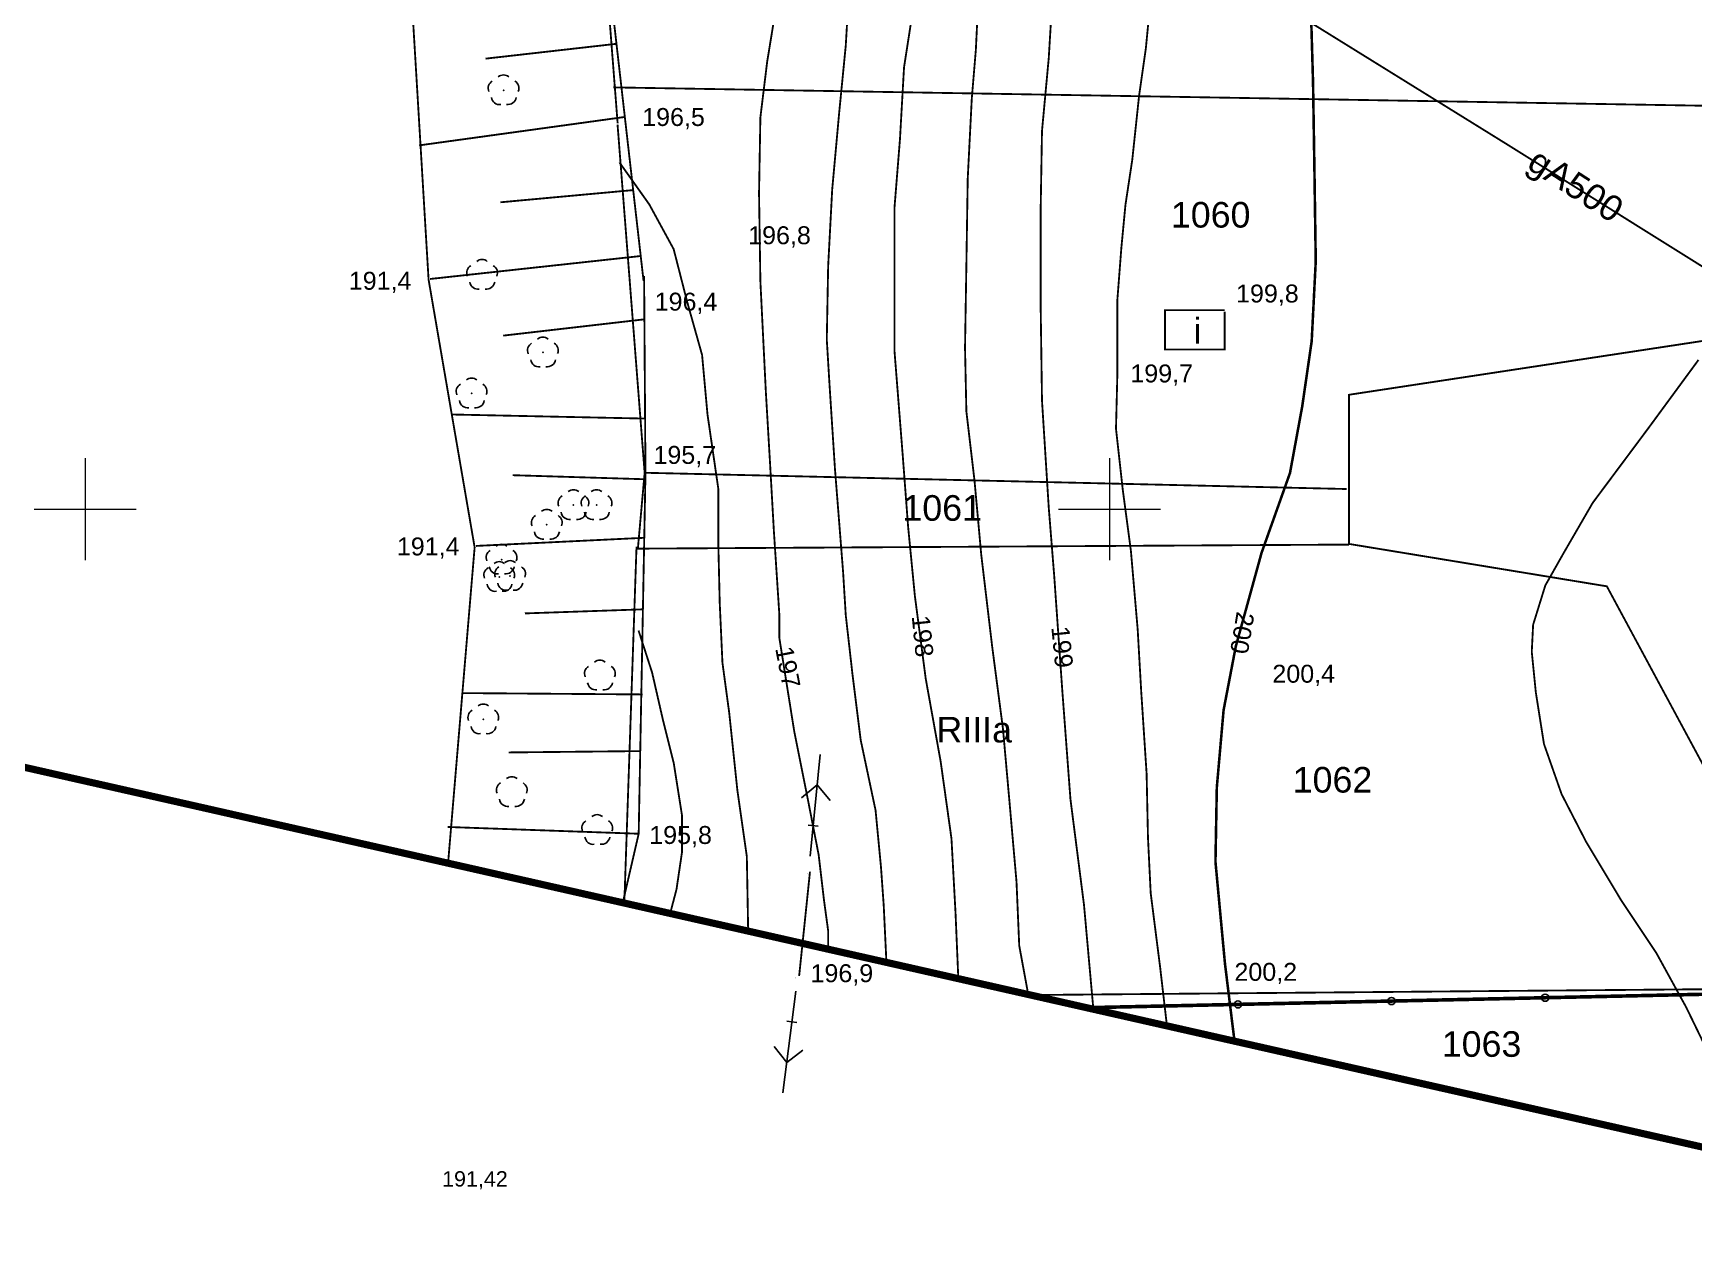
# Model space of a CAD drawing. Extents: x 7572697 to 7573818, y 5546684 to 5547005.
# Drawn here: x 7572997.5 to 7573078.5, y 5546814.8 to 5546873.2 of the extents above; entities that cross this region are included whole.
import ezdxf
from ezdxf.enums import TextEntityAlignment as Align

# ---------------------------------------------------------------- set-up
doc = ezdxf.new("R2010")
doc.units = 0
doc.header["$MEASUREMENT"] = 0
for name, pattern in [('1', [2, 1, -1]), ('2', [1, 0.5, -0.5]), ('901', [0])]:
    doc.linetypes.add(name, pattern=pattern)
doc.styles.add('STYL_ARIAL', font='Arial', dxfattribs={"oblique": 0.1})

# ---------------------------------------------------------------- blocks, each defined once
blk = doc.blocks.new('517')
at = {"color": 0}
for p, q in [((0.75, 0), (5.75, 0)), ((2.25, -0.25), (2.25, 0.25)), ((4.25, 0), (3.55, 0.7)), ((3.55, -0.7), (4.25, 0))]:
    blk.add_line(p, q, dxfattribs=at)
blk = doc.blocks.new('926')
at = {"color": 0}
for centre, radius, start, end in [((-0.35, 0.1), 0.4, 119.84816, 203.51949), ((0, 0.35), 0.4, 50.114, 129.886), ((0.35, 0.1), 0.4, 336.88451, 60.15184), ((-0.2, -0.3), 0.4, 187.477, 278.47884), ((0.2, -0.275), 0.425, 262.64593, 349.62892)]:
    blk.add_arc(centre, radius, start, end, dxfattribs=at)
blk = doc.blocks.new('922')
at = {"color": 0}
for centre, radius, start, end in [((-0.35, 0.1), 0.4, 119.84816, 203.51949), ((0, 0.35), 0.4, 50.114, 129.886), ((0.35, 0.1), 0.4, 336.88451, 60.15184), ((-0.2, -0.3), 0.4, 187.477, 278.47884), ((0.2, -0.275), 0.425, 262.64593, 349.62892)]:
    blk.add_arc(centre, radius, start, end, dxfattribs=at)
blk.add_point((0, 0), dxfattribs=at)

msp = doc.modelspace()

# ---------------------------------------------------------------- linework, layer by layer
at = {"color": 0, "const_width": 0.09}
for points in [[(7573002.4747, 5546952.2939), (7573002.2053, 5546949.1394), (7573002.7807, 5546940.5812), (7573004.8292, 5546932.6528), (7573006.7688, 5546927.0641), (7573009.2878, 5546916.4373), (7573013.5643, 5546891.4743), (7573015.7694, 5546877.7332), (7573016.7597, 5546861.2075), (7573019.0078, 5546848.1393), (7573017.7112, 5546832.7208)], [(7573061.7017, 5546855.5887), (7573086.0433, 5546859.2929), (7573093.7427, 5546887.9075), (7573105.9664, 5546894.7603), (7573108.2154, 5546902.9888), (7573110.1998, 5546910.4633), (7573113.1763, 5546921.245), (7573116.7482, 5546933.773)], [(7573025.102, 5546880.233), (7573025.9875, 5546868.8375)], [(7573025.9564, 5546872.7205), (7573019.5403, 5546871.9929)], [(7573088.6627, 5546869.5323), (7573025.7845, 5546870.5906)], [(7573016.2992, 5546867.7595), (7573026.3534, 5546869.1486)], [(7573025.9829, 5546868.7782), (7573027.3058, 5546851.7787), (7573061.5693, 5546850.985)], [(7573026.7502, 5546865.5768), (7573020.2679, 5546864.9815)], [(7573016.8283, 5546861.2376), (7573027.147, 5546862.3621)], [(7573055.6817, 5546859.8488), (7573055.6807, 5546859.8502), (7573055.6798, 5546859.8517), (7573055.6789, 5546859.8531), (7573055.678, 5546859.8547), (7573055.6772, 5546859.8562), (7573055.6765, 5546859.8578), (7573055.6758, 5546859.8594), (7573055.6751, 5546859.861), (7573055.6746, 5546859.8627), (7573055.6741, 5546859.8643), (7573055.6736, 5546859.866), (7573055.6732, 5546859.8677), (7573055.6729, 5546859.8694), (7573055.6726, 5546859.8712), (7573055.6724, 5546859.8729), (7573055.6722, 5546859.8746), (7573055.6721, 5546859.8764), (7573055.6721, 5546859.8781), (7573055.6721, 5546859.8799), (7573055.6722, 5546859.8816), (7573055.6723, 5546859.8834), (7573055.6725, 5546859.8851), (7573055.6728, 5546859.8868), (7573055.6731, 5546859.8885), (7573055.6735, 5546859.8902), (7573055.6739, 5546859.8919), (7573055.6745, 5546859.8936), (7573055.675, 5546859.8952), (7573055.6756, 5546859.8969), (7573055.6763, 5546859.8985), (7573055.677, 5546859.9001), (7573055.6778, 5546859.9016), (7573055.6787, 5546859.9031), (7573055.6796, 5546859.9046), (7573055.6805, 5546859.9061), (7573055.6815, 5546859.9075), (7573055.6825, 5546859.9089), (7573055.6836, 5546859.9103), (7573055.6848, 5546859.9116), (7573055.686, 5546859.9129), (7573055.6872, 5546859.9141), (7573055.6885, 5546859.9153), (7573055.6898, 5546859.9165), (7573055.6911, 5546859.9176), (7573055.6925, 5546859.9187), (7573055.6939, 5546859.9197), (7573055.6954, 5546859.9206), (7573055.6969, 5546859.9215), (7573055.6984, 5546859.9224), (7573055.7, 5546859.9232), (7573055.7016, 5546859.9239), (7573055.7032, 5546859.9246), (7573055.7048, 5546859.9252), (7573055.7064, 5546859.9258), (7573055.7081, 5546859.9263), (7573055.7098, 5546859.9268), (7573055.7115, 5546859.9272), (7573055.7132, 5546859.9275), (7573055.7149, 5546859.9278), (7573055.7166, 5546859.928), (7573055.7184, 5546859.9282), (7573055.7201, 5546859.9283), (7573055.7219, 5546859.9283), (7573055.7236, 5546859.9283), (7573055.7254, 5546859.9282), (7573055.7271, 5546859.9281), (7573055.7288, 5546859.9279), (7573055.7306, 5546859.9276), (7573055.7323, 5546859.9273), (7573055.734, 5546859.9269), (7573055.7357, 5546859.9264), (7573055.7373, 5546859.9259), (7573055.739, 5546859.9254), (7573055.7406, 5546859.9247), (7573055.7422, 5546859.9241), (7573055.7438, 5546859.9233), (7573055.7454, 5546859.9226), (7573055.7469, 5546859.9217), (7573055.7484, 5546859.9208), (7573055.7499, 5546859.9199), (7573055.7513, 5546859.9189), (7573055.7527, 5546859.9178), (7573055.7541, 5546859.9167), (7573055.7554, 5546859.9156), (7573055.7567, 5546859.9144), (7573055.7579, 5546859.9132), (7573055.7591, 5546859.9119), (7573055.7602, 5546859.9106), (7573055.7613, 5546859.9093), (7573055.7624, 5546859.9079), (7573055.7634, 5546859.9064), (7573055.7644, 5546859.905), (7573055.7653, 5546859.9035), (7573055.7661, 5546859.902), (7573055.7669, 5546859.9004), (7573055.7677, 5546859.8988), (7573055.7684, 5546859.8972), (7573055.769, 5546859.8956), (7573055.7696, 5546859.894), (7573055.7701, 5546859.8923), (7573055.7705, 5546859.8906), (7573055.7709, 5546859.8889), (7573055.7713, 5546859.8872), (7573055.7716, 5546859.8855), (7573055.7718, 5546859.8837), (7573055.7719, 5546859.882), (7573055.772, 5546859.8803), (7573055.7721, 5546859.8785), (7573055.772, 5546859.8768), (7573055.772, 5546859.875), (7573055.7718, 5546859.8733), (7573055.7716, 5546859.8715), (7573055.7713, 5546859.8698), (7573055.771, 5546859.8681), (7573055.7706, 5546859.8664), (7573055.7702, 5546859.8647), (7573055.7697, 5546859.863), (7573055.7691, 5546859.8614), (7573055.7685, 5546859.8598), (7573055.7678, 5546859.8582), (7573055.7671, 5546859.8566), (7573055.7663, 5546859.855), (7573055.7655, 5546859.8535), (7573055.7646, 5546859.852), (7573055.7636, 5546859.8505), (7573055.7626, 5546859.8491), (7573055.7616, 5546859.8477), (7573055.7605, 5546859.8463), (7573055.7594, 5546859.845), (7573055.7582, 5546859.8437), (7573055.7569, 5546859.8425), (7573055.7557, 5546859.8413), (7573055.7544, 5546859.8401), (7573055.753, 5546859.839), (7573055.7516, 5546859.838), (7573055.7502, 5546859.837), (7573055.7487, 5546859.836), (7573055.7472, 5546859.8351), (7573055.7457, 5546859.8343), (7573055.7442, 5546859.8335), (7573055.7426, 5546859.8327), (7573055.741, 5546859.832), (7573055.7393, 5546859.8314), (7573055.7377, 5546859.8308), (7573055.736, 5546859.8303), (7573055.7343, 5546859.8298), (7573055.7326, 5546859.8294), (7573055.7309, 5546859.8291), (7573055.7292, 5546859.8288), (7573055.7275, 5546859.8286), (7573055.7257, 5546859.8285), (7573055.724, 5546859.8284), (7573055.7223, 5546859.8283), (7573055.7205, 5546859.8283), (7573055.7188, 5546859.8284), (7573055.717, 5546859.8286), (7573055.7153, 5546859.8288), (7573055.7136, 5546859.829), (7573055.7119, 5546859.8294), (7573055.7102, 5546859.8298), (7573055.7085, 5546859.8302), (7573055.7068, 5546859.8307), (7573055.7051, 5546859.8313), (7573055.7035, 5546859.8319), (7573055.7019, 5546859.8326), (7573055.7003, 5546859.8333), (7573055.6988, 5546859.8341), (7573055.6972, 5546859.8349), (7573055.6957, 5546859.8358), (7573055.6943, 5546859.8368), (7573055.6928, 5546859.8378), (7573055.6914, 5546859.8388), (7573055.6901, 5546859.8399), (7573055.6888, 5546859.841), (7573055.6875, 5546859.8422), (7573055.6862, 5546859.8434), (7573055.685, 5546859.8447), (7573055.6839, 5546859.846), (7573055.6817, 5546859.8488)], [(7573027.2794, 5546859.2665), (7573020.4002, 5546858.4728)], [(7573055.6162, 5546859.7162), (7573052.7058, 5546859.7162), (7573052.7058, 5546857.798), (7573055.6162, 5546857.798), (7573055.6162, 5546859.6501)], [(7573052.5067, 5546857.666), (7573052.5057, 5546857.6674), (7573052.5048, 5546857.6688), (7573052.5039, 5546857.6703), (7573052.503, 5546857.6719), (7573052.5022, 5546857.6734), (7573052.5015, 5546857.675), (7573052.5008, 5546857.6766), (7573052.5001, 5546857.6782), (7573052.4996, 5546857.6799), (7573052.4991, 5546857.6815), (7573052.4986, 5546857.6832), (7573052.4982, 5546857.6849), (7573052.4979, 5546857.6866), (7573052.4976, 5546857.6884), (7573052.4974, 5546857.6901), (7573052.4972, 5546857.6918), (7573052.4971, 5546857.6936), (7573052.4971, 5546857.6953), (7573052.4971, 5546857.6971), (7573052.4972, 5546857.6988), (7573052.4973, 5546857.7005), (7573052.4975, 5546857.7023), (7573052.4978, 5546857.704), (7573052.4981, 5546857.7057), (7573052.4985, 5546857.7074), (7573052.499, 5546857.7091), (7573052.4995, 5546857.7108), (7573052.5, 5546857.7124), (7573052.5006, 5546857.7141), (7573052.5013, 5546857.7157), (7573052.502, 5546857.7173), (7573052.5028, 5546857.7188), (7573052.5037, 5546857.7203), (7573052.5046, 5546857.7218), (7573052.5055, 5546857.7233), (7573052.5065, 5546857.7247), (7573052.5075, 5546857.7261), (7573052.5086, 5546857.7275), (7573052.5098, 5546857.7288), (7573052.511, 5546857.7301), (7573052.5122, 5546857.7313), (7573052.5135, 5546857.7325), (7573052.5148, 5546857.7337), (7573052.5161, 5546857.7348), (7573052.5175, 5546857.7358), (7573052.5189, 5546857.7368), (7573052.5204, 5546857.7378), (7573052.5219, 5546857.7387), (7573052.5234, 5546857.7396), (7573052.525, 5546857.7404), (7573052.5266, 5546857.7411), (7573052.5282, 5546857.7418), (7573052.5298, 5546857.7424), (7573052.5314, 5546857.743), (7573052.5331, 5546857.7435), (7573052.5348, 5546857.744), (7573052.5365, 5546857.7444), (7573052.5382, 5546857.7447), (7573052.5399, 5546857.745), (7573052.5416, 5546857.7452), (7573052.5434, 5546857.7454), (7573052.5451, 5546857.7455), (7573052.5469, 5546857.7455), (7573052.5486, 5546857.7455), (7573052.5504, 5546857.7454), (7573052.5521, 5546857.7453), (7573052.5538, 5546857.745), (7573052.5556, 5546857.7448), (7573052.5573, 5546857.7445), (7573052.559, 5546857.7441), (7573052.5607, 5546857.7436), (7573052.5623, 5546857.7431), (7573052.564, 5546857.7426), (7573052.5656, 5546857.7419), (7573052.5672, 5546857.7413), (7573052.5688, 5546857.7405), (7573052.5704, 5546857.7397), (7573052.5719, 5546857.7389), (7573052.5734, 5546857.738), (7573052.5749, 5546857.7371), (7573052.5763, 5546857.7361), (7573052.5777, 5546857.735), (7573052.5791, 5546857.7339), (7573052.5804, 5546857.7328), (7573052.5817, 5546857.7316), (7573052.5829, 5546857.7304), (7573052.5841, 5546857.7291), (7573052.5852, 5546857.7278), (7573052.5863, 5546857.7264), (7573052.5874, 5546857.725), (7573052.5884, 5546857.7236), (7573052.5894, 5546857.7222), (7573052.5903, 5546857.7207), (7573052.5911, 5546857.7191), (7573052.5919, 5546857.7176), (7573052.5927, 5546857.716), (7573052.5934, 5546857.7144), (7573052.594, 5546857.7128), (7573052.5946, 5546857.7111), (7573052.5951, 5546857.7095), (7573052.5955, 5546857.7078), (7573052.5959, 5546857.7061), (7573052.5963, 5546857.7044), (7573052.5966, 5546857.7027), (7573052.5968, 5546857.7009), (7573052.5969, 5546857.6992), (7573052.597, 5546857.6974), (7573052.5971, 5546857.6957), (7573052.597, 5546857.694), (7573052.597, 5546857.6922), (7573052.5968, 5546857.6905), (7573052.5966, 5546857.6887), (7573052.5963, 5546857.687), (7573052.596, 5546857.6853), (7573052.5956, 5546857.6836), (7573052.5952, 5546857.6819), (7573052.5947, 5546857.6802), (7573052.5941, 5546857.6786), (7573052.5935, 5546857.677), (7573052.5928, 5546857.6753), (7573052.5921, 5546857.6738), (7573052.5913, 5546857.6722), (7573052.5905, 5546857.6707), (7573052.5896, 5546857.6692), (7573052.5886, 5546857.6677), (7573052.5876, 5546857.6663), (7573052.5866, 5546857.6649), (7573052.5855, 5546857.6635), (7573052.5844, 5546857.6622), (7573052.5832, 5546857.6609), (7573052.5819, 5546857.6597), (7573052.5807, 5546857.6585), (7573052.5794, 5546857.6573), (7573052.578, 5546857.6562), (7573052.5766, 5546857.6552), (7573052.5752, 5546857.6542), (7573052.5737, 5546857.6532), (7573052.5722, 5546857.6523), (7573052.5707, 5546857.6514), (7573052.5692, 5546857.6507), (7573052.5676, 5546857.6499), (7573052.566, 5546857.6492), (7573052.5643, 5546857.6486), (7573052.5627, 5546857.648), (7573052.561, 5546857.6475), (7573052.5594, 5546857.647), (7573052.5577, 5546857.6466), (7573052.5559, 5546857.6463), (7573052.5542, 5546857.646), (7573052.5525, 5546857.6458), (7573052.5507, 5546857.6456), (7573052.549, 5546857.6455), (7573052.5473, 5546857.6455), (7573052.5455, 5546857.6455), (7573052.5438, 5546857.6456), (7573052.542, 5546857.6458), (7573052.5403, 5546857.646), (7573052.5386, 5546857.6462), (7573052.5369, 5546857.6466), (7573052.5352, 5546857.6469), (7573052.5335, 5546857.6474), (7573052.5318, 5546857.6479), (7573052.5301, 5546857.6485), (7573052.5285, 5546857.6491), (7573052.5269, 5546857.6497), (7573052.5253, 5546857.6505), (7573052.5238, 5546857.6513), (7573052.5222, 5546857.6521), (7573052.5207, 5546857.653), (7573052.5193, 5546857.6539), (7573052.5178, 5546857.6549), (7573052.5164, 5546857.656), (7573052.5151, 5546857.6571), (7573052.5138, 5546857.6582), (7573052.5125, 5546857.6594), (7573052.5112, 5546857.6606), (7573052.51, 5546857.6619), (7573052.5089, 5546857.6632), (7573052.5067, 5546857.666)], [(7573061.6884, 5546848.3392), (7573061.6884, 5546855.6152)], [(7573017.8867, 5546854.623), (7573027.2794, 5546854.4246)], [(7573061.6884, 5546848.273), (7573026.9751, 5546848.0746), (7573027.3058, 5546851.7787)], [(7573027.3455, 5546851.4613), (7573020.8632, 5546851.6597)], [(7573019.0773, 5546848.2069), (7573027.2794, 5546848.6038)], [(7573026.9089, 5546848.1672), (7573026.3136, 5546830.7709)], [(7573084.8527, 5546826.5904), (7573074.2694, 5546846.2357), (7573061.6355, 5546848.3127)], [(7573027.2132, 5546845.1113), (7573021.4585, 5546844.9129)], [(7573018.4158, 5546841.0235), (7573027.2132, 5546840.9574)], [(7573057.6661, 5546840.8649), (7573057.6651, 5546840.8664), (7573057.6641, 5546840.8678), (7573057.6632, 5546840.8693), (7573057.6624, 5546840.8708), (7573057.6616, 5546840.8724), (7573057.6608, 5546840.874), (7573057.6602, 5546840.8756), (7573057.6595, 5546840.8772), (7573057.6589, 5546840.8788), (7573057.6584, 5546840.8805), (7573057.658, 5546840.8822), (7573057.6576, 5546840.8839), (7573057.6572, 5546840.8856), (7573057.657, 5546840.8873), (7573057.6567, 5546840.8891), (7573057.6566, 5546840.8908), (7573057.6565, 5546840.8925), (7573057.6564, 5546840.8943), (7573057.6565, 5546840.896), (7573057.6565, 5546840.8978), (7573057.6567, 5546840.8995), (7573057.6569, 5546840.9012), (7573057.6572, 5546840.903), (7573057.6575, 5546840.9047), (7573057.6579, 5546840.9064), (7573057.6583, 5546840.9081), (7573057.6588, 5546840.9097), (7573057.6594, 5546840.9114), (7573057.66, 5546840.913), (7573057.6607, 5546840.9146), (7573057.6614, 5546840.9162), (7573057.6622, 5546840.9178), (7573057.663, 5546840.9193), (7573057.6639, 5546840.9208), (7573057.6649, 5546840.9223), (7573057.6659, 5546840.9237), (7573057.6669, 5546840.9251), (7573057.668, 5546840.9265), (7573057.6692, 5546840.9278), (7573057.6703, 5546840.9291), (7573057.6716, 5546840.9303), (7573057.6728, 5546840.9315), (7573057.6742, 5546840.9327), (7573057.6755, 5546840.9338), (7573057.6769, 5546840.9348), (7573057.6783, 5546840.9358), (7573057.6798, 5546840.9368), (7573057.6813, 5546840.9377), (7573057.6828, 5546840.9385), (7573057.6843, 5546840.9393), (7573057.6859, 5546840.9401), (7573057.6875, 5546840.9408), (7573057.6892, 5546840.9414), (7573057.6908, 5546840.942), (7573057.6925, 5546840.9425), (7573057.6942, 5546840.9429), (7573057.6959, 5546840.9433), (7573057.6976, 5546840.9437), (7573057.6993, 5546840.944), (7573057.701, 5546840.9442), (7573057.7028, 5546840.9443), (7573057.7045, 5546840.9444), (7573057.7062, 5546840.9445), (7573057.708, 5546840.9444), (7573057.7097, 5546840.9444), (7573057.7115, 5546840.9442), (7573057.7132, 5546840.944), (7573057.7149, 5546840.9437), (7573057.7166, 5546840.9434), (7573057.7183, 5546840.943), (7573057.72, 5546840.9426), (7573057.7217, 5546840.9421), (7573057.7234, 5546840.9415), (7573057.725, 5546840.9409), (7573057.7266, 5546840.9402), (7573057.7282, 5546840.9395), (7573057.7297, 5546840.9387), (7573057.7313, 5546840.9379), (7573057.7328, 5546840.937), (7573057.7342, 5546840.936), (7573057.7357, 5546840.935), (7573057.7371, 5546840.934), (7573057.7384, 5546840.9329), (7573057.7398, 5546840.9318), (7573057.741, 5546840.9306), (7573057.7423, 5546840.9293), (7573057.7435, 5546840.9281), (7573057.7446, 5546840.9268), (7573057.7457, 5546840.9254), (7573057.7468, 5546840.924), (7573057.7478, 5546840.9226), (7573057.7487, 5546840.9211), (7573057.7496, 5546840.9196), (7573057.7505, 5546840.9181), (7573057.7513, 5546840.9166), (7573057.752, 5546840.915), (7573057.7527, 5546840.9134), (7573057.7534, 5546840.9118), (7573057.7539, 5546840.9101), (7573057.7544, 5546840.9084), (7573057.7549, 5546840.9068), (7573057.7553, 5546840.9051), (7573057.7556, 5546840.9033), (7573057.7559, 5546840.9016), (7573057.7561, 5546840.8999), (7573057.7563, 5546840.8982), (7573057.7564, 5546840.8964), (7573057.7564, 5546840.8947), (7573057.7564, 5546840.8929), (7573057.7563, 5546840.8912), (7573057.7562, 5546840.8894), (7573057.756, 5546840.8877), (7573057.7557, 5546840.886), (7573057.7554, 5546840.8843), (7573057.755, 5546840.8826), (7573057.7546, 5546840.8809), (7573057.7541, 5546840.8792), (7573057.7535, 5546840.8776), (7573057.7529, 5546840.8759), (7573057.7522, 5546840.8743), (7573057.7515, 5546840.8727), (7573057.7507, 5546840.8712), (7573057.7498, 5546840.8696), (7573057.7489, 5546840.8681), (7573057.748, 5546840.8667), (7573057.747, 5546840.8652), (7573057.746, 5546840.8638), (7573057.7449, 5546840.8625), (7573057.7437, 5546840.8612), (7573057.7425, 5546840.8599), (7573057.7413, 5546840.8586), (7573057.74, 5546840.8574), (7573057.7387, 5546840.8563), (7573057.7374, 5546840.8552), (7573057.736, 5546840.8541), (7573057.7346, 5546840.8531), (7573057.7331, 5546840.8522), (7573057.7316, 5546840.8513), (7573057.7301, 5546840.8504), (7573057.7285, 5546840.8496), (7573057.727, 5546840.8489), (7573057.7253, 5546840.8482), (7573057.7237, 5546840.8476), (7573057.7221, 5546840.847), (7573057.7204, 5546840.8465), (7573057.7187, 5546840.846), (7573057.717, 5546840.8456), (7573057.7153, 5546840.8453), (7573057.7136, 5546840.845), (7573057.7119, 5546840.8448), (7573057.7101, 5546840.8446), (7573057.7084, 5546840.8445), (7573057.7066, 5546840.8445), (7573057.7049, 5546840.8445), (7573057.7031, 5546840.8446), (7573057.7014, 5546840.8447), (7573057.6997, 5546840.8449), (7573057.6979, 5546840.8452), (7573057.6962, 5546840.8455), (7573057.6945, 5546840.8459), (7573057.6928, 5546840.8464), (7573057.6912, 5546840.8469), (7573057.6895, 5546840.8474), (7573057.6879, 5546840.848), (7573057.6863, 5546840.8487), (7573057.6847, 5546840.8495), (7573057.6831, 5546840.8502), (7573057.6816, 5546840.8511), (7573057.6801, 5546840.852), (7573057.6786, 5546840.8529), (7573057.6772, 5546840.8539), (7573057.6758, 5546840.855), (7573057.6744, 5546840.856), (7573057.6731, 5546840.8572), (7573057.6718, 5546840.8584), (7573057.6706, 5546840.8596), (7573057.6694, 5546840.8609), (7573057.6683, 5546840.8622), (7573057.6661, 5546840.8649)], [(7573027.0809, 5546838.1924), (7573020.6648, 5546838.1263)], [(7573027.0148, 5546834.1575), (7573017.6882, 5546834.4882)], [(7573035.2546, 5546832.2168), (7573035.2516, 5546832.2211), (7573035.2487, 5546832.2255), (7573035.246, 5546832.2299), (7573035.2434, 5546832.2345), (7573035.241, 5546832.2392), (7573035.2388, 5546832.2439), (7573035.2367, 5546832.2487), (7573035.2349, 5546832.2536), (7573035.2331, 5546832.2585), (7573035.2316, 5546832.2635), (7573035.2302, 5546832.2686), (7573035.229, 5546832.2737), (7573035.228, 5546832.2788), (7573035.2271, 5546832.284), (7573035.2265, 5546832.2892), (7573035.226, 5546832.2944), (7573035.2257, 5546832.2996), (7573035.2256, 5546832.3049), (7573035.2257, 5546832.3101), (7573035.2259, 5546832.3153), (7573035.2264, 5546832.3205), (7573035.227, 5546832.3257), (7573035.2278, 5546832.3309), (7573035.2288, 5546832.3361), (7573035.2299, 5546832.3412), (7573035.2313, 5546832.3462), (7573035.2328, 5546832.3512), (7573035.2345, 5546832.3562), (7573035.2363, 5546832.3611), (7573035.2383, 5546832.3659), (7573035.2405, 5546832.3707), (7573035.2429, 5546832.3754), (7573035.2454, 5546832.3799), (7573035.2481, 5546832.3844), (7573035.2509, 5546832.3888), (7573035.2539, 5546832.3931), (7573035.257, 5546832.3973), (7573035.2603, 5546832.4014), (7573035.2637, 5546832.4054), (7573035.2673, 5546832.4092), (7573035.271, 5546832.4129), (7573035.2748, 5546832.4165), (7573035.2787, 5546832.42), (7573035.2828, 5546832.4233), (7573035.287, 5546832.4265), (7573035.2912, 5546832.4295), (7573035.2956, 5546832.4323), (7573035.3001, 5546832.4351), (7573035.3047, 5546832.4376), (7573035.3093, 5546832.44), (7573035.3141, 5546832.4422), (7573035.3189, 5546832.4443), (7573035.3238, 5546832.4462), (7573035.3287, 5546832.4479), (7573035.3337, 5546832.4495), (7573035.3388, 5546832.4508), (7573035.3439, 5546832.452), (7573035.349, 5546832.4531), (7573035.3542, 5546832.4539), (7573035.3594, 5546832.4546), (7573035.3646, 5546832.455), (7573035.3698, 5546832.4553), (7573035.375, 5546832.4554), (7573035.3803, 5546832.4554), (7573035.3855, 5546832.4551), (7573035.3907, 5546832.4547), (7573035.3959, 5546832.4541), (7573035.4011, 5546832.4533), (7573035.4062, 5546832.4523), (7573035.4113, 5546832.4511), (7573035.4164, 5546832.4498), (7573035.4214, 5546832.4483), (7573035.4264, 5546832.4466), (7573035.4313, 5546832.4447), (7573035.4361, 5546832.4427), (7573035.4408, 5546832.4405), (7573035.4455, 5546832.4382), (7573035.4501, 5546832.4356), (7573035.4546, 5546832.433), (7573035.459, 5546832.4301), (7573035.4633, 5546832.4271), (7573035.4675, 5546832.424), (7573035.4716, 5546832.4207), (7573035.4755, 5546832.4173), (7573035.4794, 5546832.4137), (7573035.4831, 5546832.4101), (7573035.4867, 5546832.4062), (7573035.4901, 5546832.4023), (7573035.4935, 5546832.3982), (7573035.4966, 5546832.3941), (7573035.4996, 5546832.3898), (7573035.5025, 5546832.3854), (7573035.5052, 5546832.3809), (7573035.5078, 5546832.3764), (7573035.5102, 5546832.3717), (7573035.5124, 5546832.367), (7573035.5145, 5546832.3622), (7573035.5164, 5546832.3573), (7573035.5181, 5546832.3523), (7573035.5196, 5546832.3473), (7573035.521, 5546832.3423), (7573035.5222, 5546832.3372), (7573035.5232, 5546832.3321), (7573035.5241, 5546832.3269), (7573035.5247, 5546832.3217), (7573035.5252, 5546832.3165), (7573035.5255, 5546832.3113), (7573035.5256, 5546832.306), (7573035.5255, 5546832.3008), (7573035.5253, 5546832.2956), (7573035.5248, 5546832.2903), (7573035.5242, 5546832.2851), (7573035.5234, 5546832.28), (7573035.5224, 5546832.2748), (7573035.5213, 5546832.2697), (7573035.52, 5546832.2647), (7573035.5184, 5546832.2596), (7573035.5168, 5546832.2547), (7573035.5149, 5546832.2498), (7573035.5129, 5546832.245), (7573035.5107, 5546832.2402), (7573035.5083, 5546832.2355), (7573035.5058, 5546832.2309), (7573035.5031, 5546832.2264), (7573035.5003, 5546832.222), (7573035.4973, 5546832.2177), (7573035.4942, 5546832.2135), (7573035.4909, 5546832.2095), (7573035.4875, 5546832.2055), (7573035.4839, 5546832.2017), (7573035.4802, 5546832.1979), (7573035.4764, 5546832.1944), (7573035.4725, 5546832.1909), (7573035.4684, 5546832.1876), (7573035.4642, 5546832.1844), (7573035.46, 5546832.1814), (7573035.4556, 5546832.1785), (7573035.4511, 5546832.1758), (7573035.4465, 5546832.1733), (7573035.4419, 5546832.1709), (7573035.4371, 5546832.1686), (7573035.4323, 5546832.1666), (7573035.4275, 5546832.1647), (7573035.4225, 5546832.163), (7573035.4175, 5546832.1614), (7573035.4125, 5546832.16), (7573035.4074, 5546832.1588), (7573035.4022, 5546832.1578), (7573035.3971, 5546832.157), (7573035.3919, 5546832.1563), (7573035.3866, 5546832.1558), (7573035.3814, 5546832.1556), (7573035.3762, 5546832.1554), (7573035.3709, 5546832.1555), (7573035.3657, 5546832.1558), (7573035.3605, 5546832.1562), (7573035.3553, 5546832.1568), (7573035.3501, 5546832.1576), (7573035.345, 5546832.1586), (7573035.3399, 5546832.1598), (7573035.3348, 5546832.1611), (7573035.3298, 5546832.1626), (7573035.3248, 5546832.1643), (7573035.32, 5546832.1662), (7573035.3151, 5546832.1682), (7573035.3104, 5546832.1704), (7573035.3057, 5546832.1727), (7573035.3011, 5546832.1753), (7573035.2966, 5546832.1779), (7573035.2922, 5546832.1808), (7573035.2879, 5546832.1838), (7573035.2837, 5546832.1869), (7573035.2796, 5546832.1902), (7573035.2757, 5546832.1936), (7573035.2718, 5546832.1971), (7573035.2681, 5546832.2008), (7573035.2645, 5546832.2046), (7573035.2611, 5546832.2086), (7573035.2546, 5546832.2168)], [(7573034.6593, 5546827.1236), (7573034.6563, 5546827.1279), (7573034.6534, 5546827.1322), (7573034.6507, 5546827.1367), (7573034.6481, 5546827.1413), (7573034.6457, 5546827.1459), (7573034.6435, 5546827.1507), (7573034.6414, 5546827.1555), (7573034.6395, 5546827.1604), (7573034.6378, 5546827.1653), (7573034.6363, 5546827.1703), (7573034.6349, 5546827.1754), (7573034.6337, 5546827.1805), (7573034.6327, 5546827.1856), (7573034.6318, 5546827.1908), (7573034.6312, 5546827.196), (7573034.6307, 5546827.2012), (7573034.6304, 5546827.2064), (7573034.6303, 5546827.2116), (7573034.6304, 5546827.2169), (7573034.6306, 5546827.2221), (7573034.6311, 5546827.2273), (7573034.6317, 5546827.2325), (7573034.6325, 5546827.2377), (7573034.6335, 5546827.2428), (7573034.6346, 5546827.2479), (7573034.6359, 5546827.253), (7573034.6375, 5546827.258), (7573034.6391, 5546827.263), (7573034.641, 5546827.2679), (7573034.643, 5546827.2727), (7573034.6452, 5546827.2775), (7573034.6476, 5546827.2821), (7573034.6501, 5546827.2867), (7573034.6528, 5546827.2912), (7573034.6556, 5546827.2956), (7573034.6586, 5546827.2999), (7573034.6617, 5546827.3041), (7573034.665, 5546827.3082), (7573034.6684, 5546827.3122), (7573034.672, 5546827.316), (7573034.6757, 5546827.3197), (7573034.6795, 5546827.3233), (7573034.6834, 5546827.3268), (7573034.6875, 5546827.3301), (7573034.6917, 5546827.3332), (7573034.6959, 5546827.3362), (7573034.7003, 5546827.3391), (7573034.7048, 5546827.3418), (7573034.7094, 5546827.3444), (7573034.714, 5546827.3468), (7573034.7188, 5546827.349), (7573034.7236, 5546827.3511), (7573034.7284, 5546827.353), (7573034.7334, 5546827.3547), (7573034.7384, 5546827.3562), (7573034.7434, 5546827.3576), (7573034.7485, 5546827.3588), (7573034.7537, 5546827.3598), (7573034.7588, 5546827.3607), (7573034.764, 5546827.3613), (7573034.7693, 5546827.3618), (7573034.7745, 5546827.3621), (7573034.7797, 5546827.3622), (7573034.785, 5546827.3621), (7573034.7902, 5546827.3619), (7573034.7954, 5546827.3615), (7573034.8006, 5546827.3608), (7573034.8058, 5546827.36), (7573034.8109, 5546827.3591), (7573034.816, 5546827.3579), (7573034.8211, 5546827.3566), (7573034.8261, 5546827.3551), (7573034.8311, 5546827.3534), (7573034.8359, 5546827.3515), (7573034.8408, 5546827.3495), (7573034.8455, 5546827.3473), (7573034.8502, 5546827.3449), (7573034.8548, 5546827.3424), (7573034.8593, 5546827.3397), (7573034.8637, 5546827.3369), (7573034.868, 5546827.3339), (7573034.8722, 5546827.3308), (7573034.8763, 5546827.3275), (7573034.8802, 5546827.3241), (7573034.8841, 5546827.3205), (7573034.8878, 5546827.3168), (7573034.8914, 5546827.313), (7573034.8948, 5546827.3091), (7573034.8981, 5546827.305), (7573034.9013, 5546827.3009), (7573034.9043, 5546827.2966), (7573034.9072, 5546827.2922), (7573034.9099, 5546827.2877), (7573034.9125, 5546827.2831), (7573034.9149, 5546827.2785), (7573034.9171, 5546827.2738), (7573034.9192, 5546827.2689), (7573034.921, 5546827.2641), (7573034.9228, 5546827.2591), (7573034.9243, 5546827.2541), (7573034.9257, 5546827.2491), (7573034.9269, 5546827.244), (7573034.9279, 5546827.2388), (7573034.9288, 5546827.2337), (7573034.9294, 5546827.2285), (7573034.9299, 5546827.2233), (7573034.9302, 5546827.218), (7573034.9303, 5546827.2128), (7573034.9302, 5546827.2076), (7573034.93, 5546827.2023), (7573034.9295, 5546827.1971), (7573034.9289, 5546827.1919), (7573034.9281, 5546827.1867), (7573034.9271, 5546827.1816), (7573034.926, 5546827.1765), (7573034.9246, 5546827.1714), (7573034.9231, 5546827.1664), (7573034.9214, 5546827.1615), (7573034.9196, 5546827.1566), (7573034.9176, 5546827.1517), (7573034.9154, 5546827.147), (7573034.913, 5546827.1423), (7573034.9105, 5546827.1377), (7573034.9078, 5546827.1332), (7573034.905, 5546827.1288), (7573034.902, 5546827.1245), (7573034.8988, 5546827.1203), (7573034.8956, 5546827.1162), (7573034.8922, 5546827.1123), (7573034.8886, 5546827.1084), (7573034.8849, 5546827.1047), (7573034.8811, 5546827.1011), (7573034.8772, 5546827.0977), (7573034.8731, 5546827.0944), (7573034.8689, 5546827.0912), (7573034.8647, 5546827.0882), (7573034.8603, 5546827.0853), (7573034.8558, 5546827.0826), (7573034.8512, 5546827.08), (7573034.8466, 5546827.0777), (7573034.8418, 5546827.0754), (7573034.837, 5546827.0734), (7573034.8321, 5546827.0715), (7573034.8272, 5546827.0697), (7573034.8222, 5546827.0682), (7573034.8171, 5546827.0668), (7573034.812, 5546827.0656), (7573034.8069, 5546827.0646), (7573034.8017, 5546827.0638), (7573034.7965, 5546827.0631), (7573034.7913, 5546827.0626), (7573034.7861, 5546827.0623), (7573034.7809, 5546827.0622), (7573034.7756, 5546827.0623), (7573034.7704, 5546827.0625), (7573034.7652, 5546827.063), (7573034.76, 5546827.0636), (7573034.7548, 5546827.0644), (7573034.7497, 5546827.0654), (7573034.7446, 5546827.0665), (7573034.7395, 5546827.0679), (7573034.7345, 5546827.0694), (7573034.7295, 5546827.0711), (7573034.7246, 5546827.0729), (7573034.7198, 5546827.075), (7573034.7151, 5546827.0771), (7573034.7104, 5546827.0795), (7573034.7058, 5546827.082), (7573034.7013, 5546827.0847), (7573034.6969, 5546827.0875), (7573034.6926, 5546827.0905), (7573034.6884, 5546827.0937), (7573034.6843, 5546827.0969), (7573034.6804, 5546827.1004), (7573034.6765, 5546827.1039), (7573034.6728, 5546827.1076), (7573034.6692, 5546827.1114), (7573034.6658, 5546827.1154), (7573034.6593, 5546827.1236)], [(7573084.7468, 5546817.5549), (7573086.5327, 5546823.4419), (7573084.7468, 5546826.6169), (7573046.3293, 5546826.2861)]]:
    msp.add_lwpolyline(points, dxfattribs=at)
at = {"color": 0, "linetype": '2'}
for points, const_width in [([(7573002.7807, 5546940.5812), (7573004.8292, 5546932.6528), (7573006.7688, 5546927.0641), (7573009.2878, 5546916.4373), (7573013.5643, 5546891.4743), (7573015.7694, 5546877.7332), (7573016.7597, 5546861.2075), (7573019.0078, 5546848.1393)], 0.065), ([(7573035.3756, 5546832.3054), (7573034.8464, 5546827.2122)], 0.09)]:
    msp.add_lwpolyline(points, dxfattribs=dict(at, const_width=const_width))
at = {"color": 2, "const_width": 0.09}
msp.add_lwpolyline([(7573082.8418, 5546859.3988), (7573069.4142, 5546867.7993), (7573055.2061, 5546876.6099), (7573048.7238, 5546879.388), (7573037.479, 5546880.5786), (7573023.7075, 5546881.3724), (7572999.3658, 5546883.1583), (7572982.1547, 5546884.5474), (7572980.5672, 5546884.7458), (7572967.1396, 5546886.9948), (7572936.3686, 5546889.5745), (7572913.4689, 5546892.0219), (7572888.3997, 5546894.337), (7572845.6563, 5546898.4777), (7572835.3904, 5546900.5944), (7572831.7524, 5546903.7694), (7572805.0957, 5546927.3437), (7572800.9284, 5546931.9409), (7572850.4717, 5546932.2385)], dxfattribs=at)
at = {"color": 6, "const_width": 0.35}
msp.add_lwpolyline([(7573096, 5546815), (7572800, 5546882)], dxfattribs=at)
at = {"color": 0, "linetype": '1', "const_width": 0.09}
for points in [[(7573027.2529, 5546861.145), (7573025.0701, 5546880.2479)], [(7573026.221, 5546830.7179), (7573027.0147, 5546834.1575), (7573027.3455, 5546851.7258), (7573027.2793, 5546861.3831)]]:
    msp.add_lwpolyline(points, dxfattribs=at)
at = {"color": 37}
for points, const_width in [([(7573043.6703, 5546876.5338), (7573043.4719, 5546872.4328), (7573043.2734, 5546870.0515), (7573043.075, 5546866.1489), (7573043.0089, 5546861.9156), (7573042.9427, 5546857.8807), (7573043.0089, 5546854.7719), (7573043.4057, 5546851.3984), (7573043.7365, 5546847.7604), (7573044.2656, 5546843.3154), (7573044.7948, 5546839.2805), (7573045.1255, 5546835.5764), (7573045.4562, 5546831.806), (7573045.5885, 5546828.6972), (7573046.0516, 5546826.1836)], 0.09), ([(7573052.1634, 5546876.5735), (7573051.7665, 5546872.4725), (7573051.4358, 5546870.1574), (7573051.1051, 5546867.0485), (7573050.7743, 5546864.8657), (7573050.5759, 5546862.7887), (7573050.3775, 5546860.209), (7573050.3775, 5546856.571), (7573050.3113, 5546853.9252), (7573050.6421, 5546850.9486), (7573051.0389, 5546847.9721), (7573051.3697, 5546844.1356), (7573051.5416, 5546841.1194), (7573051.8062, 5546837.0845), (7573051.8724, 5546833.9756), (7573052.0047, 5546831.2636), (7573052.4677, 5546827.6256), (7573052.7984, 5546824.7813)], 0.09), ([(7573037.3203, 5546876.0047), (7573037.1219, 5546872.6312), (7573036.7912, 5546869.2578), (7573036.4604, 5546865.6198), (7573036.262, 5546861.8495), (7573036.1958, 5546858.2776), (7573036.3281, 5546856.0948), (7573036.5927, 5546851.9937), (7573036.9896, 5546846.9667), (7573037.1219, 5546844.8235), (7573037.4526, 5546841.9131), (7573037.8495, 5546838.7381), (7573038.5771, 5546835.2985), (7573038.8417, 5546832.5204), (7573038.974, 5546830.6683), (7573039.1063, 5546827.8902)], 0.09), ([(7573049.2133, 5546825.5222), (7573048.7503, 5546830.6816), (7573048.0888, 5546835.8409), (7573047.6919, 5546841.1326), (7573047.2951, 5546846.755), (7573047.0305, 5546850.0623), (7573046.6998, 5546855.301), (7573046.6336, 5546859.9974), (7573046.6336, 5546864.5614), (7573046.6998, 5546868.464), (7573047.0305, 5546872.0359), (7573047.2289, 5546875.3432)], 0.09), ([(7573056.0925, 5546824.0538), (7573055.6295, 5546827.8241), (7573055.1665, 5546832.785), (7573055.2326, 5546836.4231), (7573055.5633, 5546840.1934), (7573056.1586, 5546843.3022), (7573057.4154, 5546847.8663), (7573058.8045, 5546851.7689), (7573059.3998, 5546855.01), (7573059.8628, 5546858.1983), (7573060.0612, 5546862.1009), (7573059.9951, 5546866.6649), (7573059.929, 5546870.8321), (7573059.7967, 5546875.3962)], 0.125), ([(7573033.8146, 5546875.0786), (7573033.2854, 5546871.8374), (7573032.9547, 5546869.1255), (7573032.8886, 5546865.4213), (7573032.9547, 5546861.1218), (7573033.2193, 5546855.764), (7573033.4177, 5546852.3906), (7573033.6162, 5546848.8848), (7573033.8807, 5546844.85), (7573033.8807, 5546843.7122), (7573034.6083, 5546839.1482), (7573035.2698, 5546835.8409), (7573035.799, 5546833.1289), (7573036.0635, 5546830.88), (7573036.262, 5546829.4248), (7573036.262, 5546828.4326)], 0.09), ([(7573042.612, 5546827.1758), (7573042.4797, 5546830.2847), (7573042.2813, 5546833.9227), (7573041.7521, 5546837.693), (7573041.0245, 5546841.7279), (7573040.4953, 5546845.7628), (7573040.1646, 5546849.1494), (7573039.9, 5546852.6552), (7573039.5031, 5546857.6822), (7573039.5031, 5546861.1218), (7573039.5031, 5546864.7598), (7573039.7677, 5546868.0671), (7573039.9662, 5546871.5729), (7573040.4292, 5546874.5494)], 0.09), ([(7573032.3594, 5546829.3454), (7573032.2933, 5546833.0496), (7573031.8302, 5546836.2907), (7573031.4334, 5546840.061), (7573031.1026, 5546842.5084), (7573030.9703, 5546845.4188), (7573030.9042, 5546848.197), (7573030.9042, 5546850.9751), (7573030.375, 5546854.6131), (7573030.1104, 5546857.5235), (7573029.3828, 5546860.1164), (7573028.7214, 5546862.6961), (7573027.5308, 5546864.8789), (7573026.0755, 5546866.9294)], 0.09), ([(7573079.27, 5546823.3659), (7573078.1455, 5546825.681), (7573076.6903, 5546828.3268), (7573074.9705, 5546830.9065), (7573073.2507, 5546833.7772), (7573072.0601, 5546836.0923), (7573071.2002, 5546838.5397), (7573070.8033, 5546841.0533), (7573070.6049, 5546843.0376), (7573070.671, 5546844.3606), (7573071.2663, 5546846.2788), (7573072.1262, 5546847.8001), (7573073.5814, 5546850.3137), (7573076.2934, 5546853.9517), (7573078.7408, 5546857.2854)], 0.09), ([(7573027.0082, 5546844.0761), (7573027.6697, 5546842.0256), (7573028.1988, 5546839.7105), (7573028.728, 5546837.5938), (7573029.1249, 5546835.0803), (7573029.1249, 5546833.2282), (7573028.8603, 5546831.4423), (7573028.5296, 5546830.1855)], 0.09)]:
    msp.add_lwpolyline(points, dxfattribs=dict(at, const_width=const_width))
at = {"color": 1, "const_width": 0.065}
for points in [[(7573000, 5546847.5), (7573000, 5546852.5)], [(7573000, 5546847.5), (7573000, 5546852.5)], [(7573000, 5546847.5), (7573000, 5546852.5)], [(7573050, 5546847.5), (7573050, 5546852.5)], [(7573050, 5546847.5), (7573050, 5546852.5)], [(7572997.5, 5546850), (7573002.5, 5546850)], [(7572997.5, 5546850), (7573002.5, 5546850)], [(7572997.5, 5546850), (7573002.5, 5546850)], [(7573047.5, 5546850), (7573052.5, 5546850)], [(7573047.5, 5546850), (7573052.5, 5546850)]]:
    msp.add_lwpolyline(points, dxfattribs=at)
at = {"color": 0, "linetype": '901', "const_width": 0.175}
msp.add_lwpolyline([(7573048.7635, 5546825.6644), (7573082.2333, 5546826.392), (7573086.5327, 5546823.2832), (7573085.3421, 5546817.4226)], dxfattribs=at)
at = {"color": 0}
for centre in [(7573056.2617, 5546825.8274), (7573063.76, 5546825.9904), (7573071.2582, 5546826.1534)]:
    msp.add_circle(centre, 0.175, dxfattribs=at)

# ---------------------------------------------------------------- block references
for name, p in [('922', (7573020.42, 5546870.45)), ('926', (7573019.37, 5546861.44)), ('922', (7573022.34, 5546857.65)), ('922', (7573018.86, 5546855.65)), ('922', (7573023.83, 5546850.2)), ('922', (7573024.96, 5546850.2)), ('922', (7573022.53, 5546849.24)), ('922', (7573020.32, 5546847.54)), ('922', (7573020.21, 5546846.69)), ('922', (7573020.74, 5546846.74)), ('926', (7573025.12, 5546841.88)), ('922', (7573019.43, 5546839.74)), ('926', (7573020.82, 5546836.19)), ('926', (7573024.99, 5546834.34))]:
    msp.add_blockref(name, p, dxfattribs=at)
for p, rotation in [((7573035.31, 5546832.31), 84.3621), ((7573034.78, 5546827.21), 262.6665600000001)]:
    msp.add_blockref('517', p, dxfattribs=dict(at, rotation=rotation))

# ---------------------------------------------------------------- texts
at = {"color": 0, "style": 'STYL_ARIAL'}
for s, height, p in [('196,5', 0.875, (7573027.1859, 5546869.5817)), ('1060', 1.25, (7573052.9903, 5546864.9964)), ('196,8', 0.875, (7573032.3594, 5546863.8103)), ('191,4', 0.875, (7573012.8649, 5546861.5879)), ('199,8', 0.875, (7573056.1718, 5546860.966)), ('196,4', 0.875, (7573027.7953, 5546860.5691)), ('i', 1.25, (7573054.0949, 5546859.3376)), ('199,7', 0.875, (7573051.0125, 5546857.0634)), ('195,7', 0.875, (7573027.7361, 5546853.0879)), ('1061', 1.25, (7573039.8867, 5546850.6857)), ('191,4', 0.875, (7573015.2122, 5546848.619)), ('200,4', 0.875, (7573057.9446, 5546842.4055)), ('RIIIa', 1.25, (7573041.5483, 5546839.8645)), ('1062', 1.25, (7573058.9367, 5546837.4169)), ('195,8', 0.875, (7573027.5307, 5546834.534)), ('196,9', 0.875, (7573035.4021, 5546827.7873)), ('200,2', 0.875, (7573056.0925, 5546827.8534)), ('1063', 1.25, (7573066.2128, 5546824.5185)), ('191,42', 0.75, (7573017.4206, 5546817.6862))]:
    msp.add_text(s, height=height, dxfattribs=at).set_placement(p, align=Align.TOP_LEFT)
for s, height, rotation, p in [('gA500', 1.25, 327.0948, (7573070.9775, 5546867.7221)), ('198', 0.875, 275.7106, (7573041.2103, 5546844.8612)), ('200', 0.875, 260.5377, (7573057.0739, 5546844.8926)), ('199', 0.875, 275.7106, (7573048.0233, 5546844.3321)), ('197', 0.875, 281.0035, (7573034.5326, 5546843.3728))]:
    msp.add_text(s, height=height, rotation=rotation, dxfattribs=at).set_placement(p, align=Align.TOP_LEFT)

doc.saveas('drawing.dxf')
